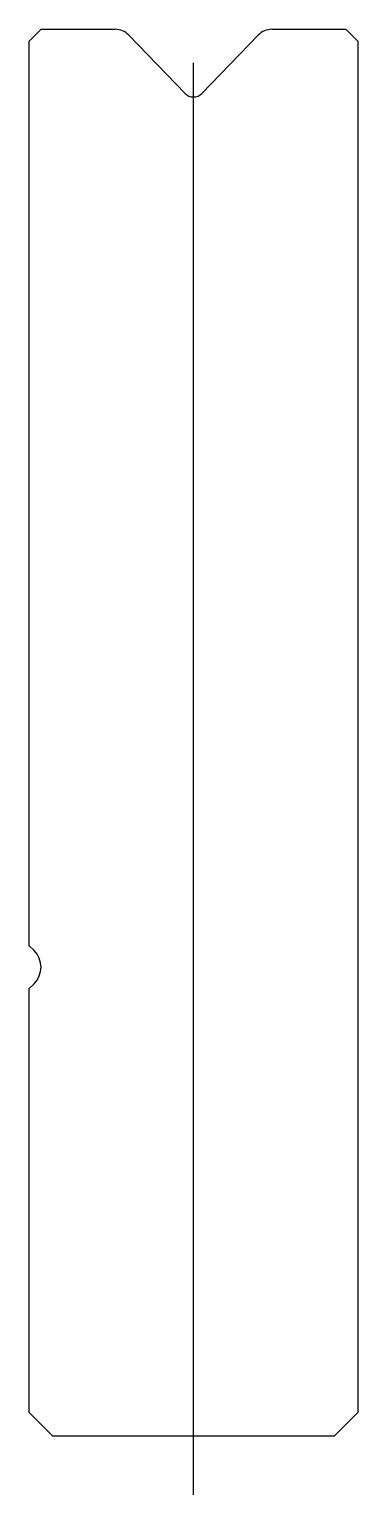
# Model space of a CAD drawing. Header units: metres. Extents: x -6.6 to 7.4, y -33.8 to 28.7.
import ezdxf

# ---------------------------------------------------------------- set-up
doc = ezdxf.new("R2010")
doc.units = ezdxf.units.M

msp = doc.modelspace()

# ---------------------------------------------------------------- linework, layer by layer
for p, q in [((-6.055465, 28.720487), (-6.555465, 28.220487)), ((-6.555465, -10.365299), (-6.555465, 28.220487)), ((-6.055465, 28.720487), (-2.895045, 28.720487)), ((-2.319573, 28.476214), (0.084865, 25.986346)), ((0.804205, 25.986346), (3.208643, 28.476214)), ((3.784115, 28.720487), (6.944535, 28.720487)), ((7.444535, 28.220487), (6.944535, 28.720487)), ((7.444535, 28.220487), (7.444535, -30.279513)), ((0.444535, -33.779513), (0.444535, 27.289931)), ((-6.555465, -10.365299), (-6.348358, -10.572406)), ((-6.348358, -11.986619), (-6.555465, -12.193726)), ((-6.555465, -30.279513), (-6.555465, -12.193726)), ((-6.555465, -30.279513), (-5.555465, -31.279513)), ((6.444535, -31.279513), (7.444535, -30.279513)), ((6.444535, -31.279513), (-5.555465, -31.279513))]:
    msp.add_line(p, q)
for centre, radius, start, end in [((-2.895045, 27.920487), 0.8, 44, 90), ((3.784115, 27.920487), 0.8, 90, 136), ((0.444535, 26.333675), 0.5, 224, 316), ((-7.055465, -11.279513), 1, 315, 45)]:
    msp.add_arc(centre, radius, start, end)

doc.saveas('drawing.dxf')
